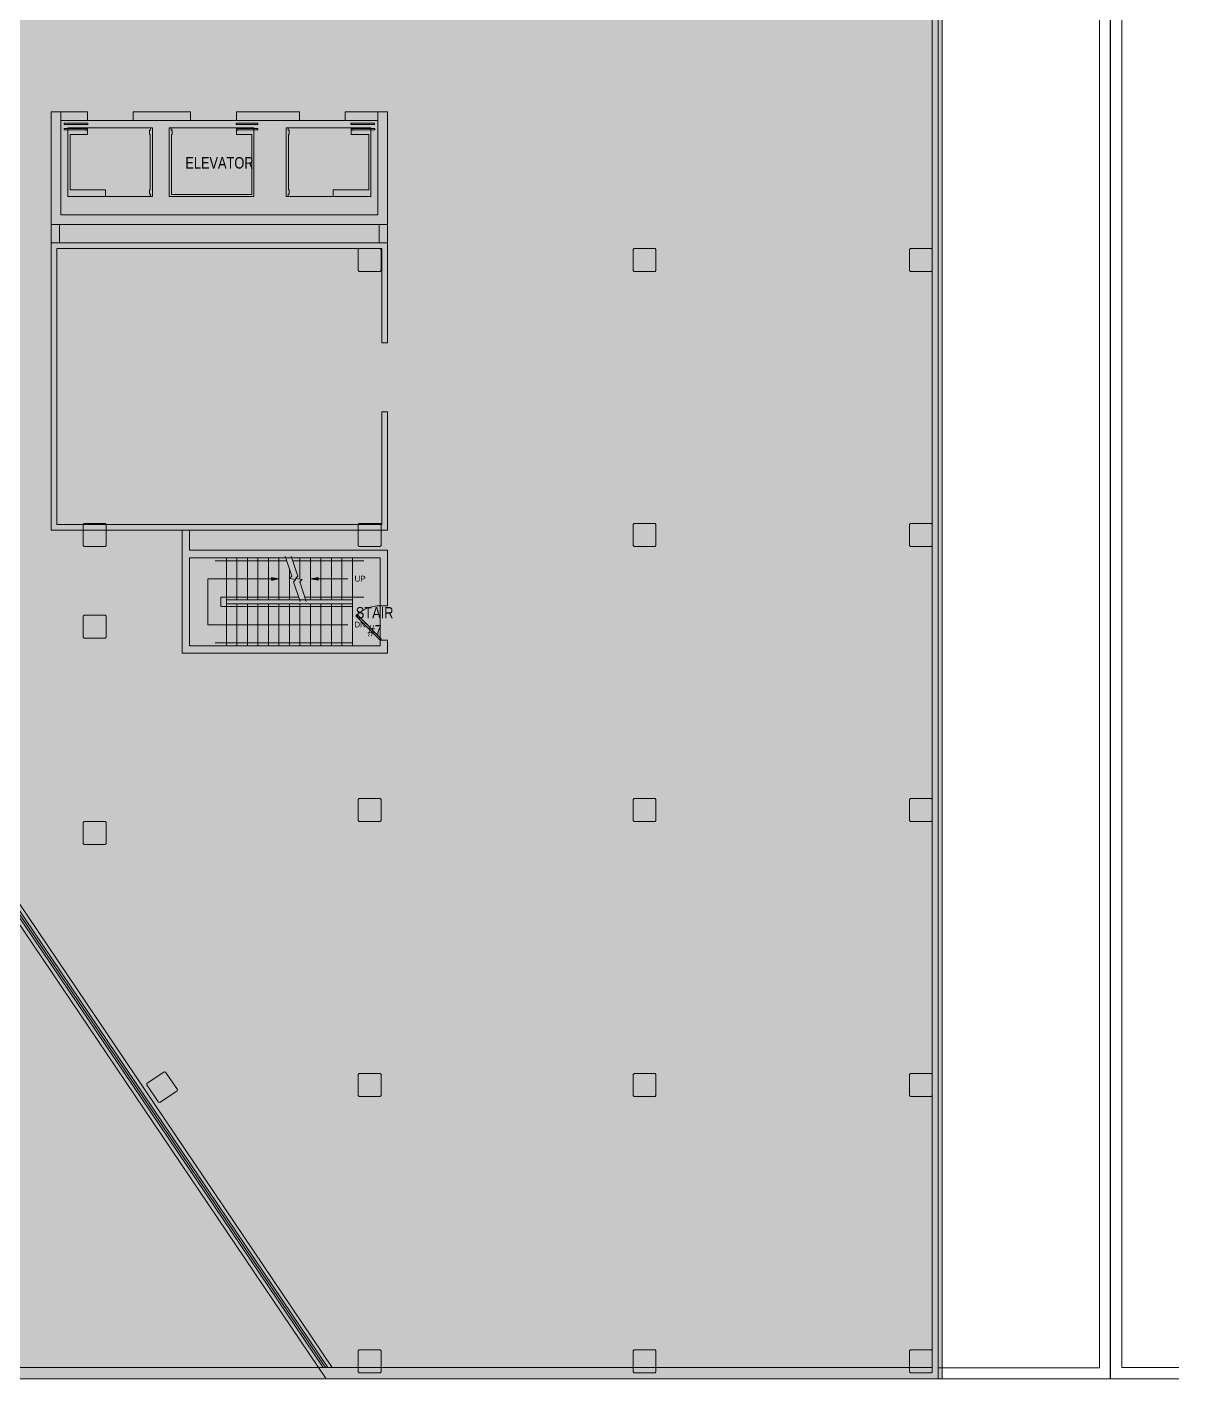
# Model space of a CAD drawing. Header units: inches. Extents: x -13 to 4331, y -638 to 2885.
# Drawn here: x 3125 to 4331, y -638 to 778 of the extents above; entities that cross this region are included whole.
import ezdxf

# ---------------------------------------------------------------- set-up
doc = ezdxf.new("R2010")
doc.units = ezdxf.units.IN
doc.header["$MEASUREMENT"] = 0
for name, color, linetype, lineweight in [('A-DETL-GENF', 92, 'Continuous', 9), ('A-DETL-THIN', 151, 'Continuous', 9), ('A-DOOR', 31, 'Continuous', 13), ('A-ELEV', 7, 'Continuous', 9), ('A-FLOR-LEVL', 7, 'Continuous', 9), ('A-FLOR-STRS', 7, 'Continuous', 9), ('A-GLAZ', 7, 'Continuous', 9), ('A-GLAZ-MULL', 7, 'Continuous', 9), ('A-WALL', 113, 'Continuous', 9), ('A-WALL-PRHT', 7, 'Continuous', 9), ('Chevy Chase Pavilion_3rd Floor Base_dwg', 8, 'Continuous', 9), ('NIC', 7, 'Continuous', 9), ('S-COLS', 52, 'Continuous', 13), ('TEXT', 7, 'Continuous', 9), ('TEXT - RCP', 7, 'Continuous', 9)]:
    doc.layers.add(name, color=color, linetype=linetype, lineweight=lineweight)
doc.styles.add('Arial', font='arial.ttf', dxfattribs={"height": 6})
doc.styles.add('Arial_1', font='arial.ttf', dxfattribs={"width": 0.8, "height": 12})

# ---------------------------------------------------------------- blocks, each defined once
blk = doc.blocks.new('Chevy Chase Pavilion_3rd Floor Base_dwg__U4-5518007-FIRST FLOOR')
at = {"layer": 'A-DOOR', "color": 253, "lineweight": 9, "flags": 128}
blk.add_lwpolyline([(0, 0), (-25.5, -25.5), (-26.1, -24.8), (-26.7, -24.2), (-1.2, 1.2)], close=True, dxfattribs=at)
at = {"layer": 'A-DOOR', "color": 253, "lineweight": 9}
blk.add_arc((0, 0), 36, 180, 225, dxfattribs=at)
blk = doc.blocks.new('Chevy Chase Pavilion_3rd Floor Base_dwg_cut-5518010-FIRST FLOOR')
at = {"layer": 'A-FLOR-STRS', "color": 253, "flags": 128}
blk.add_lwpolyline([(-1, 0), (-0.125, 0), (-0.0625, -0.125), (0.0625, 0.125), (0.125, 0), (1, 0)], dxfattribs=at)
blk = doc.blocks.new('Chevy Chase Pavilion_3rd Floor Base_dwg-5020009-FIRST FLOOR')
at = {"layer": 'A-FLOR-STRS'}
for points in [[(3380.6, 198.9), (3380.6, 201.6), (3388.6, 200.2), (3382.1, 199.1)], [(3429.6, 198.9), (3421.6, 200.2), (3429.6, 201.6)]]:
    blk.add_hatch(color=253, dxfattribs=at).paths.add_polyline_path(points, flags=0)
at = {"layer": 'A-ELEV', "color": 253}
for p, q in [((3253.9, 603.3), (3253.9, 600.8)), ((3398.4, 603.3), (3398.4, 600.8))]:
    blk.add_line(p, q, dxfattribs=at)
at = {"layer": 'A-ELEV', "color": 253, "flags": 128}
for points in [[(3188, 672), (3188, 670.8), (3163.4, 670.8), (3163.4, 672), (3188, 672)], [(3188.3, 677.5), (3188.3, 676.3), (3163.7, 676.3), (3163.7, 677.5), (3188.3, 677.5)], [(3167.3, 600.8), (3167.3, 672.8), (3256, 672.8), (3256, 600.8), (3167.3, 600.8)], [(3186, 670.3), (3188, 670.3), (3188, 665.8), (3169.7, 665.8), (3169.7, 607.8), (3206.9, 607.8), (3206.9, 600.8)], [(3253.9, 672.8), (3253.9, 670.3), (3252.9, 670.3), (3252.9, 665.8), (3253.7, 665.8), (3253.7, 607.8), (3252.9, 607.8), (3252.9, 603.3), (3253.9, 603.3)], [(3362.4, 600.8), (3362.4, 672.8), (3273.7, 672.8), (3273.7, 600.8), (3362.4, 600.8)], [(3275.8, 672.8), (3275.8, 670.3), (3276.8, 670.3), (3276.8, 665.8), (3276, 665.8), (3276, 603), (3360, 603), (3360, 665.8), (3344, 665.8), (3344, 670.3), (3346, 670.3)], [(3343.8, 677.5), (3343.8, 676.3), (3366.3, 676.3), (3366.3, 677.5), (3343.8, 677.5)], [(3344, 672), (3344, 670.8), (3366.3, 670.8), (3366.3, 672), (3344, 672)], [(3485, 600.8), (3485, 672.8), (3396.3, 672.8), (3396.3, 600.8), (3485, 600.8)], [(3398.4, 672.8), (3398.4, 670.3), (3399.4, 670.3), (3399.4, 665.8), (3398.6, 665.8), (3398.6, 607.8), (3399.4, 607.8), (3399.4, 603.3), (3398.4, 603.3)], [(3466.3, 670.3), (3464.3, 670.3), (3464.3, 665.8), (3482.6, 665.8), (3482.6, 607.8), (3445.4, 607.8), (3445.4, 600.8)], [(3464, 677.5), (3464, 676.3), (3488.6, 676.3), (3488.6, 677.5), (3464, 677.5)], [(3464.3, 672), (3464.3, 670.8), (3488.9, 670.8), (3488.9, 672), (3464.3, 672)]]:
    blk.add_lwpolyline(points, dxfattribs=at)
at = {"layer": 'A-FLOR-LEVL', "color": 253, "flags": 128}
blk.add_lwpolyline([(3492.3, 581.6), (3160, 581.6), (3160, 680.5), (3492.3, 680.5)], close=True, dxfattribs=at)
at = {"layer": 'A-FLOR-STRS', "color": 253}
for p, q in [((3396.6, 219.3), (3321.6, 219.3)), ((3333.6, 222.2), (3333.6, 130.2)), ((3344.6, 222.2), (3344.6, 178.2)), ((3355.6, 222.2), (3355.6, 178.2)), ((3366.6, 222.2), (3366.6, 178.2)), ((3377.6, 222.2), (3377.6, 178.2)), ((3388.6, 222.2), (3388.6, 178.2)), ((3477.6, 219.2), (3402.9, 219.2)), ((3410.6, 222.2), (3410.6, 200)), ((3421.6, 222.2), (3421.6, 178.2)), ((3432.6, 222.2), (3432.6, 178.2)), ((3443.6, 222.2), (3443.6, 178.2)), ((3454.6, 222.2), (3454.6, 178.2)), ((3380.6, 198.9), (3380.6, 201.6)), ((3380.6, 201.6), (3388.6, 200.2)), ((3382.1, 199.1), (3380.6, 198.9)), ((3388.6, 200.2), (3382.1, 199.1)), ((3399.6, 210.1), (3399.6, 178.2)), ((3421.6, 200.2), (3429.6, 201.6)), ((3421.6, 200.2), (3460.6, 200.2)), ((3429.6, 198.9), (3421.6, 200.2)), ((3429.6, 201.6), (3429.6, 198.9)), ((3410.6, 197.7), (3410.6, 196.1)), ((3361.2, 174.2), (3333.6, 174.2)), ((3344.6, 174.2), (3344.6, 130.2)), ((3355.6, 174.2), (3355.6, 130.2)), ((3366.6, 174.2), (3366.6, 130.2)), ((3377.6, 174.2), (3377.6, 130.2)), ((3388.6, 174.2), (3388.6, 130.2)), ((3399.6, 174.2), (3399.6, 130.2)), ((3410.6, 174.2), (3410.6, 130.2)), ((3477.6, 181.2), (3415.6, 181.2)), ((3421.6, 174.2), (3421.6, 130.2)), ((3432.6, 174.2), (3432.6, 130.2)), ((3443.6, 174.2), (3443.6, 130.2)), ((3454.6, 174.2), (3454.6, 130.2)), ((3465.6, 174.2), (3465.6, 130.2)), ((3321.6, 133.3), (3465.6, 133.3))]:
    blk.add_line(p, q, dxfattribs=at)
at = {"layer": 'A-FLOR-STRS', "color": 253, "flags": 128}
for points in [[(3465.6, 222.2), (3465.6, 178.2), (3333.6, 178.2)], [(3388.6, 200.2), (3314.2, 200.2), (3314.2, 152.2), (3460.6, 152.2)], [(3409.3, 181.2), (3327.6, 181.2), (3327.6, 171.2), (3465.6, 171.2)]]:
    blk.add_lwpolyline(points, dxfattribs=at)
at = {"layer": 'A-GLAZ', "color": 253, "flags": 128}
blk.add_lwpolyline([(2632.7, 576.5), (2628.7, 571.7), (3437.3, -625.7)], dxfattribs=at)
at = {"layer": 'A-GLAZ-MULL', "color": 253, "flags": 128}
for points in [[(3434.9, -625.7), (2626.2, 571.9), (2742.1, 710.4), (3068.5, 710.4), (3068.5, 710.2)], [(3068.5, 706.7), (3068.5, 706.4), (2744, 706.4), (2631.2, 571.6), (3439.7, -625.7)]]:
    blk.add_lwpolyline(points, dxfattribs=at)
at = {"layer": 'A-WALL', "color": 253}
for p, q in [((2633.8, 574.8), (3444.5, -625.7)), ((3158.7, 571.6), (3158.7, 552.2)), ((3493.6, 571.6), (3493.6, 552.2)), ((3150, 552.2), (3502.3, 552.2))]:
    blk.add_line(p, q, dxfattribs=at)
at = {"layer": 'A-WALL', "color": 253, "flags": 128}
for points in [[(1760.4, 2407.1), (2015.4, 2305.4), (2131.6, 2596.6), (4079.1, 1819.9), (4079.1, -637.8), (3438.2, -637.8), (3430.1, -625.7), (4073.1, -625.7), (4073.1, 1559.6)], [(4331.5, 1931.3), (4259.5, 1931.3), (4259.5, -637.8), (4331.5, -637.8)], [(4331.5, -625.8), (4271.5, -625.8), (4271.5, 1919.3), (4331.5, 1919.3)], [(3150, 571.6), (3150, 251.2), (3502.3, 251.2), (3502.3, 375.4), (3496.3, 375.4), (3496.3, 257.2), (3156, 257.2), (3156, 546.2), (3496.3, 546.2), (3496.3, 447.4), (3502.3, 447.4), (3502.3, 689.6)], [(3160, 581.6), (3492.3, 581.6), (3492.3, 689.6), (3502.3, 689.6), (3502.3, 571.6), (3150, 571.6), (3150, 689.6), (3160, 689.6), (3160, 581.6)], [(3160, 680.5), (3188, 680.5), (3188, 689.6), (3160, 689.6)], [(3236, 680.5), (3296, 680.5), (3296, 689.6), (3236, 689.6), (3236, 680.5)], [(3492.3, 680.5), (3458, 680.5), (3458, 689.6), (3492.3, 689.6)], [(3430.1, -625.7), (2621.6, 571.5), (2631.5, 578.2)], [(3294.8, 130.2), (3494.6, 130.2), (3494.6, 136.2), (3502.3, 136.2), (3502.3, 122.6), (3287.2, 122.6), (3287.2, 251.2)], [(3294.8, 251.2), (3294.8, 230.3), (3502.3, 230.3), (3502.3, 172.2), (3494.6, 172.2), (3494.6, 222.2), (3294.8, 222.2), (3294.8, 130.2)]]:
    blk.add_lwpolyline(points, dxfattribs=at)
for points in [[(3410, 680.5), (3344, 680.5), (3344, 689.6), (3410, 689.6)], [(3333.6, 174.2), (3333.6, 178.2), (3465.6, 178.2), (3465.6, 174.2)]]:
    blk.add_lwpolyline(points, close=True, dxfattribs=at)
at = {"layer": 'A-WALL-PRHT', "color": 253}
for p, q in [((3430.1, -625.7), (2839.1, -625.7)), ((3438.2, -637.8), (2839.1, -637.8))]:
    blk.add_line(p, q, dxfattribs=at)
at = {"layer": 'A-WALL-PRHT', "color": 253, "flags": 128}
for points in [[(4079.1, -637.8), (4259.6, -637.8), (4259.6, 1931.3), (1910.5, 2868.6), (1809.4, 2615.1)], [(1820.1, 2610.8), (1916.9, 2853.6), (4248.1, 1923.5), (4248.1, -626.2), (4079.1, -626.2)]]:
    blk.add_lwpolyline(points, dxfattribs=at)
at = {"layer": 'NIC', "color": 253, "flags": 128}
for points in [[(408.3, -637.8), (-13.4, -15.7), (1142, 2881.3), (1809.4, 2615.1), (1910.5, 2868.6), (4259.6, 1931.3), (4259.6, -637.8)], [(3294.8, 130.2), (3494.6, 130.2), (3494.6, 222.2), (3294.8, 222.2)]]:
    blk.add_lwpolyline(points, close=True, dxfattribs=at)
at = {"layer": 'S-COLS', "color": 253, "lineweight": 9, "flags": 128}
for points in [[(3471.6, 523.2), (3472.6, 522.2), (3494.6, 522.2), (3495.6, 523.2), (3495.6, 545.2), (3494.6, 546.2), (3472.6, 546.2), (3471.6, 545.2)], [(3759.6, 523.2), (3760.6, 522.2), (3782.6, 522.2), (3783.6, 523.2), (3783.6, 545.2), (3782.6, 546.2), (3760.6, 546.2), (3759.6, 545.2)], [(4049.1, 523.2), (4050.1, 522.2), (4072.1, 522.2), (4073.1, 523.2), (4073.1, 545.2), (4072.1, 546.2), (4050.1, 546.2), (4049.1, 545.2)], [(3183.6, 235.2), (3184.6, 234.2), (3206.6, 234.2), (3207.6, 235.2), (3207.6, 257.2), (3206.6, 258.2), (3184.6, 258.2), (3183.6, 257.2)], [(3471.6, 235.2), (3472.6, 234.2), (3494.6, 234.2), (3495.6, 235.2), (3495.6, 257.2), (3494.6, 258.2), (3472.6, 258.2), (3471.6, 257.2)], [(3759.6, 235.2), (3760.6, 234.2), (3782.6, 234.2), (3783.6, 235.2), (3783.6, 257.2), (3782.6, 258.2), (3760.6, 258.2), (3759.6, 257.2)], [(4049.1, 235.2), (4050.1, 234.2), (4072.1, 234.2), (4073.1, 235.2), (4073.1, 257.2), (4072.1, 258.2), (4050.1, 258.2), (4049.1, 257.2)], [(3183.6, 139.2), (3184.6, 138.2), (3206.6, 138.2), (3207.6, 139.2), (3207.6, 161.2), (3206.6, 162.2), (3184.6, 162.2), (3183.6, 161.2)], [(3471.6, -52.8), (3472.6, -53.8), (3494.6, -53.8), (3495.6, -52.8), (3495.6, -30.8), (3494.6, -29.8), (3472.6, -29.8), (3471.6, -30.8)], [(3759.6, -52.8), (3760.6, -53.8), (3782.6, -53.8), (3783.6, -52.8), (3783.6, -30.8), (3782.6, -29.8), (3760.6, -29.8), (3759.6, -30.8)], [(4049.1, -52.8), (4050.1, -53.8), (4072.1, -53.8), (4073.1, -52.8), (4073.1, -30.8), (4072.1, -29.8), (4050.1, -29.8), (4049.1, -30.8)], [(3183.6, -76.8), (3184.6, -77.8), (3206.6, -77.8), (3207.6, -76.8), (3207.6, -54.8), (3206.6, -53.8), (3184.6, -53.8), (3183.6, -54.8)], [(3262.3, -348), (3263.7, -348.2), (3281.9, -335.9), (3282.2, -334.5), (3269.8, -316.3), (3268.4, -316), (3250.2, -328.4), (3250, -329.8)], [(3471.6, -340.8), (3472.6, -341.8), (3494.6, -341.8), (3495.6, -340.8), (3495.6, -318.8), (3494.6, -317.8), (3472.6, -317.8), (3471.6, -318.8)], [(3759.6, -340.8), (3760.6, -341.8), (3782.6, -341.8), (3783.6, -340.8), (3783.6, -318.8), (3782.6, -317.8), (3760.6, -317.8), (3759.6, -318.8)], [(4049.1, -340.8), (4050.1, -341.8), (4072.1, -341.8), (4073.1, -340.8), (4073.1, -318.8), (4072.1, -317.8), (4050.1, -317.8), (4049.1, -318.8)], [(3471.6, -630.3), (3472.6, -631.3), (3494.6, -631.3), (3495.6, -630.3), (3495.6, -608.3), (3494.6, -607.3), (3472.6, -607.3), (3471.6, -608.3)], [(3759.6, -630.3), (3760.6, -631.3), (3782.6, -631.3), (3783.6, -630.3), (3783.6, -608.3), (3782.6, -607.3), (3760.6, -607.3), (3759.6, -608.3)], [(4049.1, -630.2), (4050.1, -631.2), (4072.1, -631.2), (4073.1, -630.2), (4073.1, -608.2), (4072.1, -607.2), (4050.1, -607.2), (4049.1, -608.2)]]:
    blk.add_lwpolyline(points, close=True, dxfattribs=at)
at = {"xscale": 24.99999999999999, "yscale": 24.99999999999999, "zscale": 24.99999999999999, "rotation": 288.4112453298256}
for p in [(3402.9, 200.2), (3409.3, 200.2)]:
    blk.add_blockref('Chevy Chase Pavilion_3rd Floor Base_dwg_cut-5518010-FIRST FLOOR', p, dxfattribs=at)
at = {"rotation": 270}
blk.add_blockref('Chevy Chase Pavilion_3rd Floor Base_dwg__U4-5518007-FIRST FLOOR', (3494.6, 136.2), dxfattribs=at)
at = {"layer": 'A-FLOR-STRS', "char_height": 6, "attachment_point": 2, "line_spacing_factor": 0.941778, "style": 'Arial'}
for s, insert, width in [('UP', (3473.6, 203.5), 13.884), ('DN', (3473.6, 155.5), 14.398)]:
    blk.add_mtext(s, dxfattribs=dict(at, insert=insert, width=width))
at = {"layer": 'TEXT', "insert": (3326.2, 642.1), "char_height": 12, "width": 84.623, "attachment_point": 2, "line_spacing_factor": 0.941778, "style": 'Arial_1'}
blk.add_mtext('ELEVATOR', dxfattribs=at)
at = {"layer": 'TEXT - RCP', "insert": (3488.8, 170.8), "char_height": 12, "width": 45.544, "attachment_point": 2, "line_spacing_factor": 0.941778, "style": 'Arial_1'}
blk.add_mtext('STAIR\\P#7', dxfattribs=at)

msp = doc.modelspace()

# ---------------------------------------------------------------- hatches: boundary and pattern name
at = {"layer": 'A-DETL-GENF'}
h = msp.add_hatch(color=9, dxfattribs=at)
h.paths.add_polyline_path([(4083.5, -637.8), (4083.5, 1816.9), (3765.3, 1943.8), (3760.2, 1930.9), (3690.6, 1755.3), (3767.4, 1755.3), (3767.4, 1719.3), (3794.9, 1719.3), (3794.9, 1744.2), (3809.4, 1724.3), (3849.1, 1764.1), (3923.1, 1764.1), (3923.1, 1563.1), (4073.1, 1563.1), (4073.1, 1559.6), (3919.6, 1559.6), (3919.6, 1760.6), (3850.6, 1760.6), (3809, 1719), (3798.4, 1733.5), (3798.4, 1715.8), (3763.9, 1715.8), (3763.9, 1751.8), (3688.5, 1751.8), (3500.1, 1331.5), (3500.1, 1314.2), (3485, 1314.2), (3485, 1299.9), (3481.5, 1299.9), (3481.5, 1314.2), (3150.7, 1314.2), (3150.7, 1043.5), (3073.4, 1157.5), (3073.4, 805.9), (2829, 805.9), (2828.6, 806.4), (2828.3, 806.4), (2828.3, 806.9), (2828, 807.3), (2827.9, 807.2), (2408.5, 1425.9), (2411.6, 1428), (2412, 1427.5), (2447.3, 1451.4), (2475.9, 1409.2), (2584.6, 1482.9), (2676.2, 1712.3), (2666.8, 1716.1), (2672.5, 1730.5), (2575.8, 1769), (2626.4, 1896), (2525.5, 1936.2), (2510.6, 1898.8), (2481.8, 1910.3), (2443.2, 1813.4), (2255.4, 1888.3), (2296.9, 1992.2), (2442.3, 1934.2), (2439.5, 1927.2), (2301.1, 1982.4), (2265.2, 1892.5), (2439, 1823.2), (2477.7, 1920), (2506.4, 1908.5), (2522.5, 1948.8), (2529.5, 1946), (2528.3, 1943.1), (2625, 1904.6), (2634.7, 1928.7), (2638.8, 1927.1), (2638.8, 1927.2), (2639.6, 1926.9), (2654.3, 1964.1), (2653.6, 1964.3), (2653.7, 1964.5), (2649.6, 1966.1), (2681.9, 2047.2), (2633.2, 2066.6), (2607.7, 2001.7), (2559.7, 2020.9), (2556.5, 2012.8), (2549.5, 2015.6), (2578.5, 2088.4), (2578, 2088.6), (2604.4, 2154.7), (2712.4, 2111.6), (2774.4, 2267.1), (2793.2, 2259.5), (2818.4, 2322.7), (2132.9, 2596.1), (2015.3, 2304.9), (1758.4, 2406.7), (1837.9, 2607.6), (1136.6, 2885.5), (-13.2, -15.9), (408.3, -637.8), (3500.1, -637.8)], flags=0)
h.paths.add_polyline_path([(2633.8, 575.6), (2631.2, 577.8), (2742.2, 710.2), (3074.5, 710.2), (3074.5, 706.7), (2743.9, 706.7), (2732.4, 693)], flags=0)
h.paths.add_polyline_path([(3481.5, 1254.2), (3481.5, 1259.9), (3485, 1259.9), (3485, 1254.2)], flags=0)
h.paths.add_polyline_path([(2603.5, 2011.5), (2626.3, 2069.4), (2585.5, 2085.6), (2562.5, 2027.9), (2587.8, 2017.8)], flags=0)
h.paths.add_polyline_path([(2684.7, 2054.2), (2705.5, 2106.3), (2608.6, 2144.9), (2587.8, 2092.8), (2673.7, 2058.5)], flags=0)

# ---------------------------------------------------------------- linework, layer by layer
at = {"layer": 'A-DETL-THIN'}
for p, q in [((4083.5, -637.8), (4083.5, 1816.9)), ((408.3, -637.8), (4083.5, -637.8))]:
    msp.add_line(p, q, dxfattribs=at)

# ---------------------------------------------------------------- block references
at = {"layer": 'Chevy Chase Pavilion_3rd Floor Base_dwg', "color": 253}
msp.add_blockref('Chevy Chase Pavilion_3rd Floor Base_dwg-5020009-FIRST FLOOR', (0, 0), dxfattribs=at)

doc.saveas('drawing.dxf')
